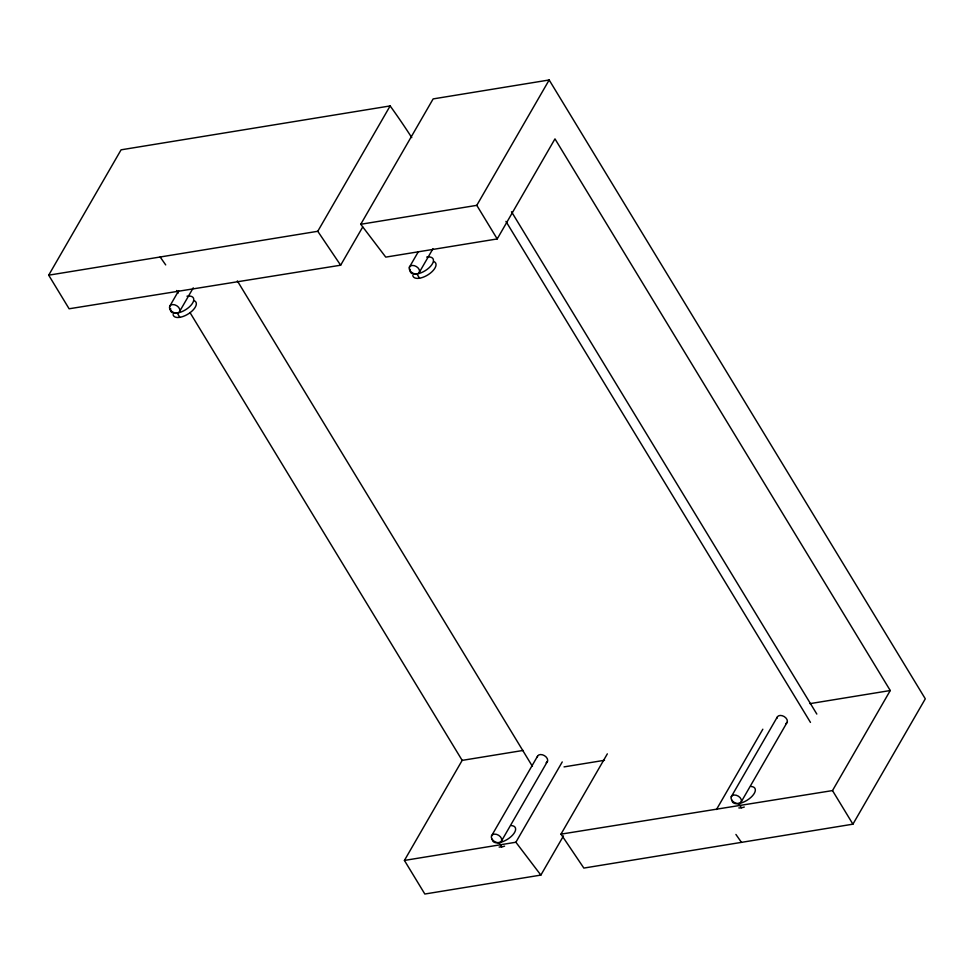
<?xml version="1.0" encoding="UTF-8"?>
<svg xmlns="http://www.w3.org/2000/svg" width="974" height="974" viewBox="0 0 974 974"><rect width="100%" height="100%" fill="white"/><g stroke="black" fill="none" stroke-linecap="round" stroke-linejoin="round"><path stroke-width="1.46" d="M362.693 227.039L340.644 265.208L69.117 308.782L48.7 275.179L121.08 149.826L390.148 105.922A661.297 442.488 30 0 1 411.758 137.614M169.646 306.372L178.68 290.727M179.703 311.315L193.254 287.841M48.7 275.179L317.767 231.288L390.148 105.922M560.975 834.146L832.502 790.584L890.26 690.529L554.973 138.88L497.203 238.934L385.753 257.124L360.757 224.276L433.138 98.91L549.166 79.978L925.3 698.821L852.92 824.174L583.852 868.077L560.975 834.146L607.338 753.852M409.348 267.266L418.382 251.621M419.404 272.209L432.955 248.735M360.757 224.276L476.785 205.344L549.166 79.978M563.483 835.923L540.862 875.09L424.834 894.022L404.417 860.432L462.175 760.377L523.111 750.443M491.517 835.936L537.441 756.372M501.573 840.879L547.51 761.315M404.417 860.432L515.879 842.242L562.241 761.936M716.474 809.516L762.837 729.209M731.218 796.829L777.142 717.266M741.275 801.772L787.199 722.209M809.93 703.642L890.26 690.529M564.043 766.891L604.513 760.292M540.862 875.09L515.879 842.242M735.918 834.45L741.457 842.364M160.162 257.002L165.702 264.904M317.767 231.288L340.644 265.208M511.508 211.735L816.821 714.064M505.944 221.378L810.465 722.404M476.785 205.344L497.203 238.934M832.502 790.584L852.92 824.174M416.945 273.974L419.526 278.211M738.816 803.538L741.397 807.775M237.352 280.902L532.413 766.343M176.586 290.508L178.169 293.101M190.003 312.569L462.175 760.377M177.244 313.08L179.825 317.317M499.114 842.644L501.695 846.881M776.96 718.264A5.625 3.762 30 0 1 784.204 716.572A5.625 3.762 30 0 1 785.835 723.633M751.137 786.493A13.112 6.173 -31.3 0 1 749.128 798.863A13.112 6.173 -31.3 0 1 732.083 800.811M744.294 807.032A13.112 6.173 -31.3 0 1 738.816 807.933M537.258 757.37A5.625 3.762 30 0 1 544.503 755.678A5.625 3.762 30 0 1 546.134 762.752M511.435 825.611A13.112 6.173 -31.3 0 1 509.426 837.969A13.112 6.173 -31.3 0 1 492.381 839.917M504.593 846.138A13.112 6.173 -31.3 0 1 499.114 847.039M186.996 296.206A13.112 6.173 -31.3 0 1 193.095 302.183A13.112 6.173 -31.3 0 1 179.155 312.654A13.112 6.173 -31.3 0 1 170.633 308.502M194.203 300.71A13.112 6.173 -31.3 0 1 188.737 313.628A13.112 6.173 -31.3 0 1 173.092 314.602M426.697 257.099A13.112 6.173 -31.3 0 1 432.785 263.077A13.112 6.173 -31.3 0 1 418.857 273.548A13.112 6.173 -31.3 0 1 410.334 269.384M433.905 261.604A13.112 6.173 -31.3 0 1 428.438 274.522A13.112 6.173 -31.3 0 1 412.793 275.484M731.705 800.031A5.625 3.762 30 0 0 740.739 802.6A5.625 3.762 30 0 0 736.283 795.259A5.625 3.762 30 0 0 731.705 800.031M492.004 839.15A5.625 3.762 30 0 0 501.038 841.706A5.625 3.762 30 0 0 496.582 834.365A5.625 3.762 30 0 0 492.004 839.15M170.133 309.586A5.625 3.762 30 0 0 179.167 312.143A5.625 3.762 30 0 0 174.711 304.813A5.625 3.762 30 0 0 170.133 309.586M409.835 270.48A5.625 3.762 30 0 0 418.869 273.037A5.625 3.762 30 0 0 414.413 265.695A5.625 3.762 30 0 0 409.835 270.48"/></g></svg>
